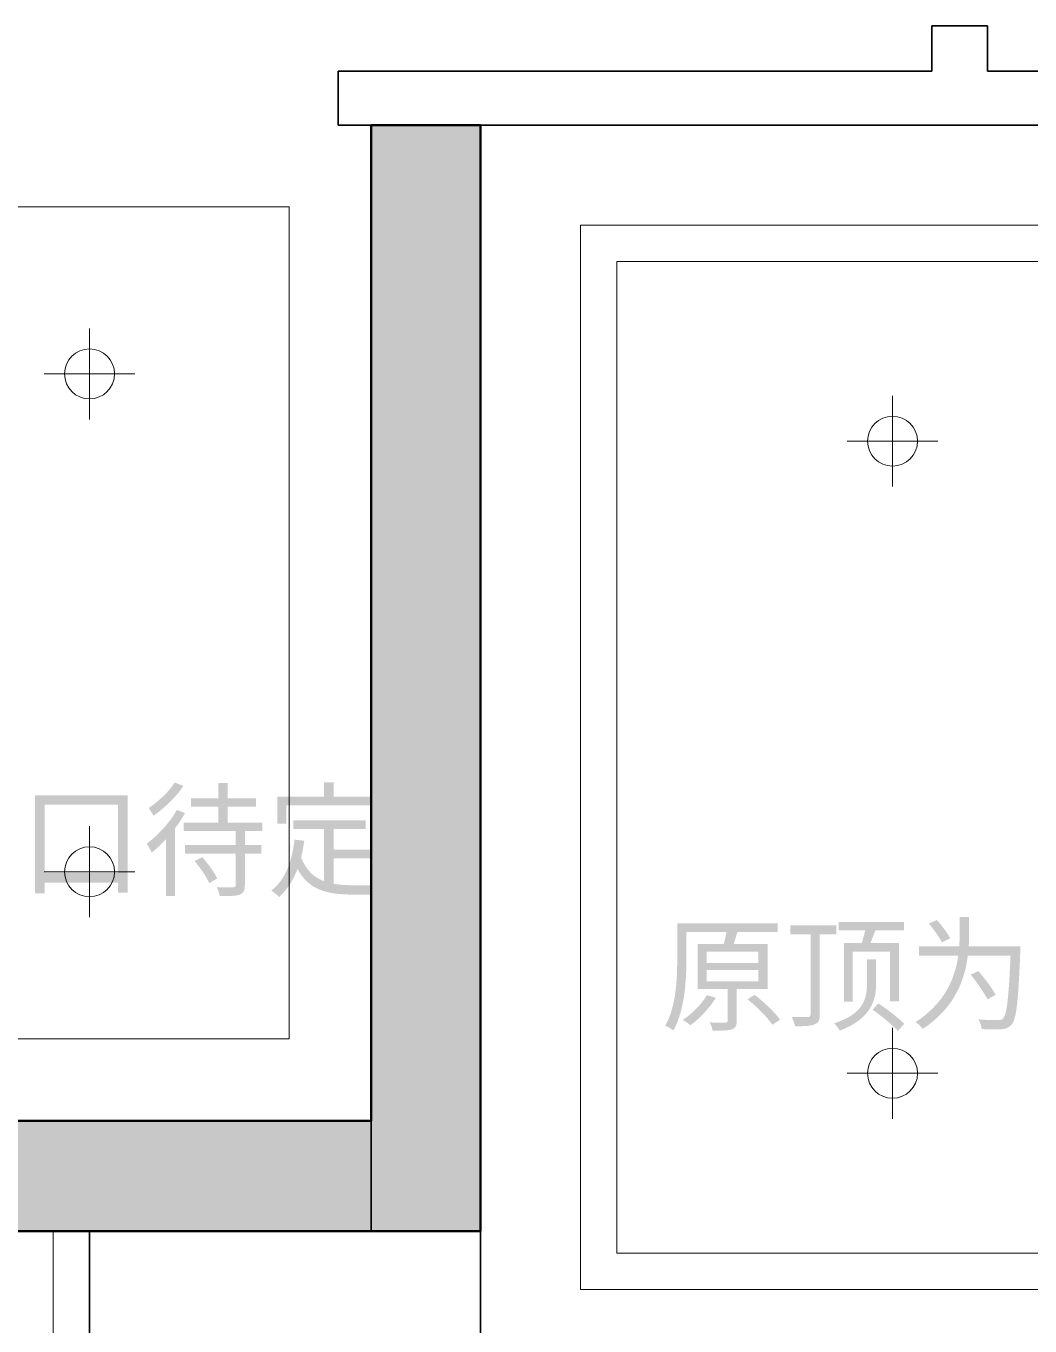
# Model space of a CAD drawing. Header units: millimetres. Extents: x -4600 to 229000, y -4300 to 19460.
# Drawn here: x 161719 to 163930, y 4008 to 6869 of the extents above; entities that cross this region are included whole.
import ezdxf

# ---------------------------------------------------------------- set-up
doc = ezdxf.new("R2010")
doc.units = ezdxf.units.MM
doc.header["$LTSCALE"] = 100
for name, color, linetype, lineweight in [('A-EX-STRUCT', 7, 'Continuous', 50), ('A-EX-WALL', 7, 'Continuous', 35), ('A-EX-WINDOW', 4, 'Continuous', 18), ('A-TEXT', 7, 'Continuous', 18), ('R2-CEILING', 4, 'Continuous', 18), ('R2-LIGHT', 2, 'Continuous', 18)]:
    doc.layers.add(name, color=color, linetype=linetype, lineweight=lineweight)

# ---------------------------------------------------------------- blocks, each defined once
blk = doc.blocks.new('SOURCE_PROPOSED')
at = {"layer": 'A-EX-STRUCT'}
blk.add_hatch(color=256, dxfattribs=at).paths.add_polyline_path([(2479, 4851.4), (2720, 4851.4), (2720, 2416.5), (1622.1, 2416.5), (1622.1, 2660), (2479, 2660)])
blk.add_lwpolyline([(2479, 4851.4), (2720, 4851.4), (2720, 2416.5), (1622.1, 2416.5), (1622.1, 2660), (2479, 2660)], close=True, dxfattribs=at)
at = {"layer": 'A-EX-WALL'}
for p, q in [((3836.4, 5069.5), (3714, 5069.5)), ((3714, 5069.5), (3714, 4970)), ((3836.4, 4970), (3836.4, 5069.5)), ((3714, 4970), (2406.8, 4970)), ((2406.8, 4970), (2406.8, 4870.6)), ((5359.1, 4970), (3836.4, 4970)), ((2406.8, 4870.6), (2406.8, 4851.4)), ((2406.8, 4851.4), (2479, 4851.4)), ((2479, 4851.4), (2479, 2416.5)), ((2479, 4851.4), (2720, 4851.4)), ((5359.1, 4851.4), (2720, 4851.4)), ((2720, 4851.4), (2720, 2068.5)), ((0, 2660), (2479, 2660)), ((1622.1, 2416.5), (1859.2, 2416.5)), ((1859.2, 2416.5), (1859.2, 1418.5)), ((1859.2, 2416.5), (2720, 2416.5))]:
    blk.add_line(p, q, dxfattribs=at)
at = {"layer": 'A-EX-WINDOW'}
blk.add_line((1778.9, 2416.5), (1778.9, 1338.2), dxfattribs=at)
blk = doc.blocks.new('R2_CEILING')
at = {"layer": 'A-TEXT'}
h = blk.add_hatch(color=256, dxfattribs=at)
edge = h.paths.add_edge_path()
edge.add_spline(control_points=[(2046.7, 3404.4), (2035, 3385), (2010.4, 3362.1), (1989.2, 3348.2)], knot_values=[0, 0, 0, 0, 1, 1, 1, 1], degree=3, periodic=0)
edge.add_spline(control_points=[(1989.2, 3348.2), (1992.2, 3344.1), (1997.6, 3335.9), (1999.8, 3331.2)], knot_values=[0, 0, 0, 0, 1, 1, 1, 1], degree=3, periodic=0)
edge.add_spline(control_points=[(1999.8, 3331.2), (2023.8, 3347.6), (2050, 3373), (2065.8, 3396.7)], knot_values=[0, 0, 0, 0, 1, 1, 1, 1], degree=3, periodic=0)
edge.add_line((2065.8, 3396.7), (2046.7, 3404.4))
h = blk.add_hatch(color=256, dxfattribs=at)
edge = h.paths.add_edge_path()
edge.add_line((2142.5, 3403.6), (2142.5, 3369.4))
edge.add_line((2142.5, 3369.4), (2082.5, 3369.4))
edge.add_line((2082.5, 3369.4), (2082.5, 3350.9))
edge.add_line((2082.5, 3350.9), (2142.5, 3350.9))
edge.add_line((2142.5, 3350.9), (2142.5, 3316.2))
edge.add_line((2142.5, 3316.2), (2066.4, 3316.2))
edge.add_line((2066.4, 3316.2), (2066.4, 3297.4))
edge.add_line((2066.4, 3297.4), (2181, 3297.4))
edge.add_line((2181, 3297.4), (2181, 3266.9))
edge.add_line((2181, 3266.9), (2069.6, 3266.9))
edge.add_line((2069.6, 3266.9), (2069.6, 3248))
edge.add_line((2069.6, 3248), (2181, 3248))
edge.add_line((2181, 3248), (2181, 3178.7))
edge.add_spline(control_points=[(2181, 3178.7), (2181, 3175.2), (2179.6, 3173.8), (2175.2, 3173.8)], knot_values=[0, 0, 0, 0, 1, 1, 1, 1], degree=3, periodic=0)
edge.add_spline(control_points=[(2175.2, 3173.8), (2170.9, 3173.5), (2155.6, 3173.3), (2139.2, 3174.1)], knot_values=[0, 0, 0, 0, 1, 1, 1, 1], degree=3, periodic=0)
edge.add_spline(control_points=[(2139.2, 3174.1), (2141.9, 3168.4), (2145.2, 3159.9), (2146, 3154.4)], knot_values=[0, 0, 0, 0, 1, 1, 1, 1], degree=3, periodic=0)
edge.add_spline(control_points=[(2146, 3154.4), (2167.3, 3154.4), (2181.2, 3154.4), (2190, 3157.7), (2198.4, 3161), (2201.2, 3166.7), (2201.2, 3178.7)], knot_values=[0, 0, 0, 0, 1, 1, 1, 2, 2, 2, 2], degree=3, periodic=0)
edge.add_line((2201.2, 3178.7), (2201.2, 3248))
edge.add_line((2201.2, 3248), (2237.7, 3248))
edge.add_line((2237.7, 3248), (2237.7, 3266.9))
edge.add_line((2237.7, 3266.9), (2201.2, 3266.9))
edge.add_line((2201.2, 3266.9), (2201.2, 3297.4))
edge.add_line((2201.2, 3297.4), (2239.6, 3297.4))
edge.add_line((2239.6, 3297.4), (2239.6, 3316.2))
edge.add_line((2239.6, 3316.2), (2163, 3316.2))
edge.add_line((2163, 3316.2), (2163, 3350.9))
edge.add_line((2163, 3350.9), (2225.4, 3350.9))
edge.add_line((2225.4, 3350.9), (2225.4, 3369.4))
edge.add_line((2225.4, 3369.4), (2163, 3369.4))
edge.add_line((2163, 3369.4), (2163, 3403.6))
edge.add_line((2163, 3403.6), (2142.5, 3403.6))
edge = h.paths.add_edge_path(flags=0)
edge.add_spline(control_points=[(2090.4, 3231.4), (2103.2, 3216.6), (2117.1, 3196.2), (2122.8, 3182.8)], knot_values=[0, 0, 0, 0, 1, 1, 1, 1], degree=3, periodic=0)
edge.add_line((2122.8, 3182.8), (2140.3, 3193.2))
edge.add_spline(control_points=[(2140.3, 3193.2), (2134.3, 3206.3), (2119.8, 3225.9), (2107.3, 3240.1)], knot_values=[0, 0, 0, 0, 1, 1, 1, 1], degree=3, periodic=0)
edge.add_line((2107.3, 3240.1), (2090.4, 3231.4))
blk.add_hatch(color=256, dxfattribs=at).paths.add_polyline_path([(2272.4, 3373.5), (2272.4, 3314.1), (2292.6, 3314.1), (2292.6, 3354.2), (2479.5, 3354.2), (2479.5, 3314.1), (2500.5, 3314.1), (2500.5, 3373.5), (2396.8, 3373.5), (2396.8, 3404.9), (2375.2, 3404.9), (2375.2, 3373.5), (2272.4, 3373.5)])
h = blk.add_hatch(color=256, dxfattribs=at)
h.paths.add_polyline_path([(1738.9, 3376.3), (1738.9, 3160.7), (1760.2, 3160.7), (1760.2, 3183.9), (1921.5, 3183.9), (1921.5, 3161.8), (1943.3, 3161.8), (1943.3, 3376.3), (1738.9, 3376.3)])
h.paths.add_polyline_path([(1760.2, 3204.9), (1760.2, 3355.8), (1921.5, 3355.8), (1921.5, 3204.9), (1760.2, 3204.9)], flags=0)
h = blk.add_hatch(color=256, dxfattribs=at)
edge = h.paths.add_edge_path()
edge.add_spline(control_points=[(2051.4, 3344.1), (2035.8, 3316), (2009.6, 3287.9), (1985.1, 3269.9)], knot_values=[0, 0, 0, 0, 1, 1, 1, 1], degree=3, periodic=0)
edge.add_spline(control_points=[(1985.1, 3269.9), (1988.6, 3264.9), (1994.3, 3254.3), (1996, 3249.7)], knot_values=[0, 0, 0, 0, 1, 1, 1, 1], degree=3, periodic=0)
edge.add_spline(control_points=[(1996, 3249.7), (2006.3, 3258.4), (2017.3, 3268.8), (2027.6, 3279.9)], knot_values=[0, 0, 0, 0, 1, 1, 1, 1], degree=3, periodic=0)
edge.add_line((2027.6, 3279.9), (2027.6, 3154.2))
edge.add_line((2027.6, 3154.2), (2047.3, 3154.2))
edge.add_line((2047.3, 3154.2), (2047.3, 3303.4))
edge.add_spline(control_points=[(2047.3, 3303.4), (2055.5, 3314.3), (2063.1, 3325.8), (2069.4, 3337)], knot_values=[0, 0, 0, 0, 1, 1, 1, 1], degree=3, periodic=0)
edge.add_line((2069.4, 3337), (2051.4, 3344.1))
h = blk.add_hatch(color=256, dxfattribs=at)
edge = h.paths.add_edge_path()
edge.add_spline(control_points=[(2310.6, 3278.6), (2304.8, 3228.9), (2289.8, 3189.9), (2259.5, 3166.4)], knot_values=[0, 0, 0, 0, 1, 1, 1, 1], degree=3, periodic=0)
edge.add_spline(control_points=[(2259.5, 3166.4), (2264.5, 3163.2), (2272.9, 3156.1), (2276.5, 3152.5)], knot_values=[0, 0, 0, 0, 1, 1, 1, 1], degree=3, periodic=0)
edge.add_spline(control_points=[(2276.5, 3152.5), (2294.2, 3168.1), (2307.6, 3188.8), (2317.1, 3213.9)], knot_values=[0, 0, 0, 0, 1, 1, 1, 1], degree=3, periodic=0)
edge.add_spline(control_points=[(2317.1, 3213.9), (2342.2, 3167.3), (2382.9, 3157.7), (2439.9, 3157.7)], knot_values=[0, 0, 0, 0, 1, 1, 1, 1], degree=3, periodic=0)
edge.add_line((2439.9, 3157.7), (2503.8, 3157.7))
edge.add_spline(control_points=[(2503.8, 3157.7), (2504.6, 3163.7), (2508.4, 3173.5), (2511.4, 3178.4)], knot_values=[0, 0, 0, 0, 1, 1, 1, 1], degree=3, periodic=0)
edge.add_spline(control_points=[(2511.4, 3178.4), (2498, 3178.2), (2451.1, 3178.2), (2441, 3178.2), (2425.2, 3178.2), (2410.2, 3179), (2396.8, 3181.5)], knot_values=[0, 0, 0, 0, 1, 1, 1, 2, 2, 2, 2], degree=3, periodic=0)
edge.add_line((2396.8, 3181.5), (2396.8, 3237.1))
edge.add_line((2396.8, 3237.1), (2478.1, 3237.1))
edge.add_line((2478.1, 3237.1), (2478.1, 3256.2))
edge.add_line((2478.1, 3256.2), (2396.8, 3256.2))
edge.add_line((2396.8, 3256.2), (2396.8, 3301.8))
edge.add_line((2396.8, 3301.8), (2466.9, 3301.8))
edge.add_line((2466.9, 3301.8), (2466.9, 3321.4))
edge.add_line((2466.9, 3321.4), (2307.6, 3321.4))
edge.add_line((2307.6, 3321.4), (2307.6, 3301.8))
edge.add_line((2307.6, 3301.8), (2375.5, 3301.8))
edge.add_line((2375.5, 3301.8), (2375.5, 3187.2))
edge.add_spline(control_points=[(2375.5, 3187.2), (2353.1, 3195.4), (2335.9, 3211.2), (2325, 3239.8)], knot_values=[0, 0, 0, 0, 1, 1, 1, 1], degree=3, periodic=0)
edge.add_spline(control_points=[(2325, 3239.8), (2327.8, 3251), (2330.2, 3263.3), (2331.9, 3276.1)], knot_values=[0, 0, 0, 0, 1, 1, 1, 1], degree=3, periodic=0)
edge.add_line((2331.9, 3276.1), (2310.6, 3278.6))
h = blk.add_hatch(color=256, dxfattribs=at)
edge = h.paths.add_edge_path()
edge.add_line((3198, 3048.6), (3198, 2950.1))
edge.add_line((3198, 2950.1), (3264.6, 2950.1))
edge.add_line((3264.6, 2950.1), (3264.6, 2880.5))
edge.add_spline(control_points=[(3264.6, 2880.5), (3264.6, 2877.3), (3263.5, 2876.2), (3259.4, 2875.9)], knot_values=[0, 0, 0, 0, 1, 1, 1, 1], degree=3, periodic=0)
edge.add_spline(control_points=[(3259.4, 2875.9), (3255.3, 2875.9), (3241.1, 2875.9), (3225, 2876.2)], knot_values=[0, 0, 0, 0, 1, 1, 1, 1], degree=3, periodic=0)
edge.add_spline(control_points=[(3225, 2876.2), (3227.8, 2871), (3230.5, 2863.3), (3231.3, 2858.2)], knot_values=[0, 0, 0, 0, 1, 1, 1, 1], degree=3, periodic=0)
edge.add_spline(control_points=[(3231.3, 2858.2), (3252.6, 2858.2), (3266, 2858.2), (3274.2, 2861.2), (3282.3, 2864.2), (3284.5, 2869.6), (3284.5, 2880.3)], knot_values=[0, 0, 0, 0, 1, 1, 1, 2, 2, 2, 2], degree=3, periodic=0)
edge.add_line((3284.5, 2880.3), (3284.5, 2950.1))
edge.add_line((3284.5, 2950.1), (3352.5, 2950.1))
edge.add_line((3352.5, 2950.1), (3352.5, 3048.6))
edge.add_line((3352.5, 3048.6), (3277.4, 3048.6))
edge.add_spline(control_points=[(3277.4, 3048.6), (3280.2, 3056.8), (3283.2, 3066.1), (3285.9, 3075.1)], knot_values=[0, 0, 0, 0, 1, 1, 1, 1], degree=3, periodic=0)
edge.add_line((3285.9, 3075.1), (3374.8, 3075.1))
edge.add_line((3374.8, 3075.1), (3374.8, 3094.2))
edge.add_line((3374.8, 3094.2), (3153.3, 3094.2))
edge.add_line((3153.3, 3094.2), (3153.3, 3015))
edge.add_spline(control_points=[(3153.3, 3015), (3153.3, 2972.2), (3151.1, 2911.9), (3127.1, 2869.1)], knot_values=[0, 0, 0, 0, 1, 1, 1, 1], degree=3, periodic=0)
edge.add_spline(control_points=[(3127.1, 2869.1), (3132, 2867.2), (3141, 2862), (3144.8, 2858.7)], knot_values=[0, 0, 0, 0, 1, 1, 1, 1], degree=3, periodic=0)
edge.add_spline(control_points=[(3144.8, 2858.7), (3169.9, 2903.5), (3173.5, 2969.8), (3173.5, 3015)], knot_values=[0, 0, 0, 0, 1, 1, 1, 1], degree=3, periodic=0)
edge.add_line((3173.5, 3015), (3173.5, 3075.1))
edge.add_line((3173.5, 3075.1), (3261.9, 3075.1))
edge.add_spline(control_points=[(3261.9, 3075.1), (3260.2, 3067.2), (3258.1, 3057.1), (3255.6, 3048.6)], knot_values=[0, 0, 0, 0, 1, 1, 1, 1], degree=3, periodic=0)
edge.add_line((3255.6, 3048.6), (3198, 3048.6))
edge = h.paths.add_edge_path(flags=0)
edge.add_spline(control_points=[(3218.8, 2936.2), (3206.2, 2915.7), (3186, 2895), (3165.6, 2881.9)], knot_values=[0, 0, 0, 0, 1, 1, 1, 1], degree=3, periodic=0)
edge.add_spline(control_points=[(3165.6, 2881.9), (3170.5, 2878.9), (3178.7, 2873.2), (3182.5, 2869.9)], knot_values=[0, 0, 0, 0, 1, 1, 1, 1], degree=3, periodic=0)
edge.add_spline(control_points=[(3182.5, 2869.9), (3202.4, 2884.6), (3223.9, 2907.5), (3238.4, 2930.5)], knot_values=[0, 0, 0, 0, 1, 1, 1, 1], degree=3, periodic=0)
edge.add_line((3238.4, 2930.5), (3218.8, 2936.2))
edge = h.paths.add_edge_path(flags=0)
edge.add_spline(control_points=[(3308.3, 2927.2), (3328.7, 2910.8), (3352.5, 2887.1), (3362.8, 2871)], knot_values=[0, 0, 0, 0, 1, 1, 1, 1], degree=3, periodic=0)
edge.add_line((3362.8, 2871), (3379.7, 2882.2))
edge.add_spline(control_points=[(3379.7, 2882.2), (3368.6, 2898.5), (3344.5, 2921.2), (3323.8, 2937)], knot_values=[0, 0, 0, 0, 1, 1, 1, 1], degree=3, periodic=0)
edge.add_line((3323.8, 2937), (3308.3, 2927.2))
h.paths.add_polyline_path([(3218.2, 2991.9), (3331.7, 2991.9), (3331.7, 2966.5), (3218.2, 2966.5), (3218.2, 2991.9)], flags=0)
h.paths.add_polyline_path([(3218.2, 3032.2), (3331.7, 3032.2), (3331.7, 3007.4), (3218.2, 3007.4), (3218.2, 3032.2)], flags=0)
h = blk.add_hatch(color=256, dxfattribs=at)
edge = h.paths.add_edge_path()
edge.add_line((3520.3, 3051.3), (3520.3, 2922.3))
edge.add_line((3520.3, 2922.3), (3539.6, 2922.3))
edge.add_line((3539.6, 2922.3), (3539.6, 3032))
edge.add_line((3539.6, 3032), (3621.8, 3032))
edge.add_line((3621.8, 3032), (3621.8, 2922.8))
edge.add_line((3621.8, 2922.8), (3641.7, 2922.8))
edge.add_line((3641.7, 2922.8), (3641.7, 3051.3))
edge.add_line((3641.7, 3051.3), (3579.2, 3051.3))
edge.add_line((3579.2, 3051.3), (3589.6, 3078.9))
edge.add_line((3589.6, 3078.9), (3652.6, 3078.9))
edge.add_line((3652.6, 3078.9), (3652.6, 3097.2))
edge.add_line((3652.6, 3097.2), (3509.1, 3097.2))
edge.add_line((3509.1, 3097.2), (3509.1, 3078.9))
edge.add_line((3509.1, 3078.9), (3567.2, 3078.9))
edge.add_spline(control_points=[(3567.2, 3078.9), (3565.3, 3069.9), (3562.6, 3059.8), (3559.8, 3051.3)], knot_values=[0, 0, 0, 0, 1, 1, 1, 1], degree=3, periodic=0)
edge.add_line((3559.8, 3051.3), (3520.3, 3051.3))
edge = h.paths.add_edge_path(flags=0)
edge.add_line((3571, 3015.3), (3571, 2960.5))
edge.add_spline(control_points=[(3571, 2960.5), (3571, 2932.1), (3566.4, 2895.8), (3499, 2874.3)], knot_values=[0, 0, 0, 0, 1, 1, 1, 1], degree=3, periodic=0)
edge.add_spline(control_points=[(3499, 2874.3), (3503.1, 2869.9), (3509.1, 2862.8), (3511.5, 2858.2)], knot_values=[0, 0, 0, 0, 1, 1, 1, 1], degree=3, periodic=0)
edge.add_spline(control_points=[(3511.5, 2858.2), (3580, 2884.1), (3591.2, 2925.8), (3591.2, 2960.2)], knot_values=[0, 0, 0, 0, 1, 1, 1, 1], degree=3, periodic=0)
edge.add_line((3591.2, 2960.2), (3591.2, 3015.3))
edge.add_line((3591.2, 3015.3), (3571, 3015.3))
h = blk.add_hatch(color=256, dxfattribs=at)
edge = h.paths.add_edge_path()
edge.add_line((3775.4, 3108.6), (3775.4, 3076.4))
edge.add_spline(control_points=[(3775.4, 3076.4), (3775.4, 3066.1), (3775.1, 3055.2), (3774.3, 3043.4)], knot_values=[0, 0, 0, 0, 1, 1, 1, 1], degree=3, periodic=0)
edge.add_line((3774.3, 3043.4), (3685.6, 3043.4))
edge.add_line((3685.6, 3043.4), (3685.6, 3023))
edge.add_line((3685.6, 3023), (3772.1, 3023))
edge.add_spline(control_points=[(3772.1, 3023), (3765.3, 2974.4), (3743.7, 2919.5), (3678.2, 2877)], knot_values=[0, 0, 0, 0, 1, 1, 1, 1], degree=3, periodic=0)
edge.add_spline(control_points=[(3678.2, 2877), (3683.2, 2873.7), (3690.8, 2866.6), (3694.3, 2862)], knot_values=[0, 0, 0, 0, 1, 1, 1, 1], degree=3, periodic=0)
edge.add_spline(control_points=[(3694.3, 2862), (3764.2, 2908.4), (3786.6, 2969.5), (3793.1, 3023)], knot_values=[0, 0, 0, 0, 1, 1, 1, 1], degree=3, periodic=0)
edge.add_line((3793.1, 3023), (3887.3, 3023))
edge.add_spline(control_points=[(3887.3, 3023), (3883.4, 2930.2), (3879.1, 2893.6), (3870.9, 2885.2)], knot_values=[0, 0, 0, 0, 1, 1, 1, 1], degree=3, periodic=0)
edge.add_spline(control_points=[(3870.9, 2885.2), (3867.9, 2881.9), (3864.9, 2881.1), (3858.9, 2881.3)], knot_values=[0, 0, 0, 0, 1, 1, 1, 1], degree=3, periodic=0)
edge.add_spline(control_points=[(3858.9, 2881.3), (3852.3, 2881.3), (3835.1, 2881.3), (3816.6, 2883)], knot_values=[0, 0, 0, 0, 1, 1, 1, 1], degree=3, periodic=0)
edge.add_spline(control_points=[(3816.6, 2883), (3820.7, 2877), (3823.4, 2868), (3823.7, 2861.7)], knot_values=[0, 0, 0, 0, 1, 1, 1, 1], degree=3, periodic=0)
edge.add_spline(control_points=[(3823.7, 2861.7), (3840.6, 2860.9), (3857.8, 2860.3), (3867.3, 2861.2)], knot_values=[0, 0, 0, 0, 1, 1, 1, 1], degree=3, periodic=0)
edge.add_spline(control_points=[(3867.3, 2861.2), (3877.4, 2862.2), (3883.7, 2864.4), (3890, 2872.3)], knot_values=[0, 0, 0, 0, 1, 1, 1, 1], degree=3, periodic=0)
edge.add_spline(control_points=[(3890, 2872.3), (3900.6, 2884.9), (3904.4, 2923.4), (3908.8, 3032.8)], knot_values=[0, 0, 0, 0, 1, 1, 1, 1], degree=3, periodic=0)
edge.add_spline(control_points=[(3908.8, 3032.8), (3908.8, 3036.1), (3909.1, 3043.4), (3909.1, 3043.4)], knot_values=[0, 0, 0, 0, 1, 1, 1, 1], degree=3, periodic=0)
edge.add_line((3909.1, 3043.4), (3795.3, 3043.4))
edge.add_spline(control_points=[(3795.3, 3043.4), (3795.8, 3054.9), (3796.1, 3066.1), (3796.1, 3076.2)], knot_values=[0, 0, 0, 0, 1, 1, 1, 1], degree=3, periodic=0)
edge.add_line((3796.1, 3076.2), (3796.1, 3108.6))
edge.add_line((3796.1, 3108.6), (3775.4, 3108.6))
edge = h.paths.add_edge_path(flags=0)
edge.add_spline(control_points=[(3799.4, 2981.2), (3813.3, 2964.6), (3829.4, 2941.6), (3836.5, 2927.2)], knot_values=[0, 0, 0, 0, 1, 1, 1, 1], degree=3, periodic=0)
edge.add_line((3836.5, 2927.2), (3854.5, 2937))
edge.add_spline(control_points=[(3854.5, 2937), (3847.1, 2951.2), (3830.5, 2973.3), (3816.3, 2989.4)], knot_values=[0, 0, 0, 0, 1, 1, 1, 1], degree=3, periodic=0)
edge.add_line((3816.3, 2989.4), (3799.4, 2981.2))
edge = h.paths.add_edge_path(flags=0)
edge.add_spline(control_points=[(3707.4, 3093.9), (3718.4, 3081.1), (3730.6, 3063.6), (3736.1, 3052.4)], knot_values=[0, 0, 0, 0, 1, 1, 1, 1], degree=3, periodic=0)
edge.add_line((3736.1, 3052.4), (3754.6, 3061.4))
edge.add_spline(control_points=[(3754.6, 3061.4), (3748.9, 3072.6), (3736.1, 3089.5), (3724.9, 3101.5)], knot_values=[0, 0, 0, 0, 1, 1, 1, 1], degree=3, periodic=0)
edge.add_line((3724.9, 3101.5), (3707.4, 3093.9))
h = blk.add_hatch(color=256, dxfattribs=at)
edge = h.paths.add_edge_path()
edge.add_line((3402.7, 3089.8), (3402.7, 3070.4))
edge.add_line((3402.7, 3070.4), (3446.9, 3070.4))
edge.add_line((3446.9, 3070.4), (3446.9, 2893.9))
edge.add_spline(control_points=[(3446.9, 2893.9), (3446.9, 2889.5), (3445.5, 2888.4), (3440.9, 2888.2), (3436.5, 2887.9), (3421.8, 2887.9), (3405.1, 2888.4)], knot_values=[0, 0, 0, 0, 1, 1, 1, 2, 2, 2, 2], degree=3, periodic=0)
edge.add_spline(control_points=[(3405.1, 2888.4), (3408.4, 2882.7), (3411.7, 2873.4), (3412.8, 2868)], knot_values=[0, 0, 0, 0, 1, 1, 1, 1], degree=3, periodic=0)
edge.add_spline(control_points=[(3412.8, 2868), (3434.6, 2867.7), (3448, 2868.5), (3455.9, 2872.1)], knot_values=[0, 0, 0, 0, 1, 1, 1, 1], degree=3, periodic=0)
edge.add_spline(control_points=[(3455.9, 2872.1), (3464.3, 2875.3), (3467.3, 2881.3), (3467.3, 2893.9)], knot_values=[0, 0, 0, 0, 1, 1, 1, 1], degree=3, periodic=0)
edge.add_line((3467.3, 2893.9), (3467.3, 3070.4))
edge.add_line((3467.3, 3070.4), (3503.9, 3070.4))
edge.add_line((3503.9, 3070.4), (3503.9, 3089.8))
edge.add_line((3503.9, 3089.8), (3402.7, 3089.8))
h = blk.add_hatch(color=256, dxfattribs=at)
edge = h.paths.add_edge_path()
edge.add_spline(control_points=[(3583.3, 2904.5), (3602.9, 2890.6), (3627.5, 2870.7), (3639.2, 2857.6)], knot_values=[0, 0, 0, 0, 1, 1, 1, 1], degree=3, periodic=0)
edge.add_line((3639.2, 2857.6), (3653.1, 2873.2))
edge.add_spline(control_points=[(3653.1, 2873.2), (3640.9, 2886), (3616, 2905.1), (3596.4, 2917.9)], knot_values=[0, 0, 0, 0, 1, 1, 1, 1], degree=3, periodic=0)
edge.add_line((3596.4, 2917.9), (3583.3, 2904.5))
at = {"layer": 'R2-CEILING'}
for points in [[(180, 2840), (2299, 2840), (2299, 4671.4), (180, 4671.4)], [(2940, 2288.5), (6130, 2288.5), (6130, 4631.4), (2940, 4631.4)], [(3020, 2368.5), (6050, 2368.5), (6050, 4551.4), (3020, 4551.4)]]:
    blk.add_lwpolyline(points, close=True, dxfattribs=at)
at = {"layer": 'R2-LIGHT'}
for p, q in [((1859.2, 4203.6), (1859.2, 4403.6)), ((1759.2, 4303.6), (1959.2, 4303.6)), ((3627.5, 4055.7), (3627.5, 4255.7)), ((3527.5, 4155.7), (3727.5, 4155.7)), ((1859.2, 3107.9), (1859.2, 3307.9)), ((1759.2, 3207.9), (1959.2, 3207.9)), ((3627.5, 2664.3), (3627.5, 2864.3)), ((3527.5, 2764.3), (3727.5, 2764.3))]:
    blk.add_line(p, q, dxfattribs=at)
for centre in [(1859.2, 4303.6), (3627.5, 4155.7), (1859.2, 3207.9), (3627.5, 2764.3)]:
    blk.add_circle(centre, 55, dxfattribs=at)
blk = doc.blocks.new('A05_SHEET')
for name in ['SOURCE_PROPOSED', 'R2_CEILING']:
    blk.add_blockref(name, (0, 1800))

msp = doc.modelspace()

# ---------------------------------------------------------------- block references
msp.add_blockref('A05_SHEET', (160000, 0))

doc.saveas('drawing.dxf')
